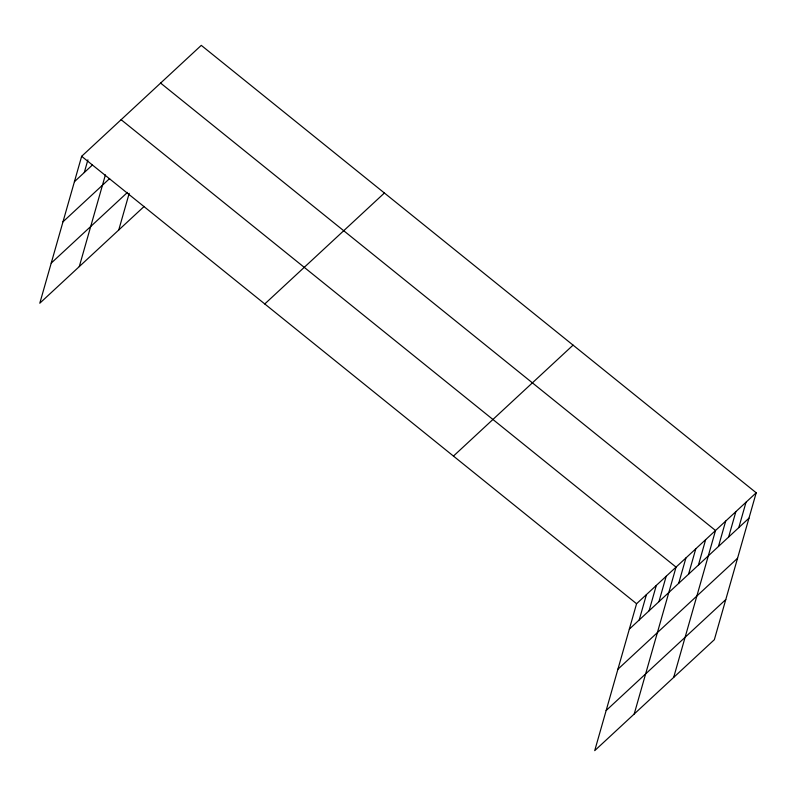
<?xml version="1.0" encoding="UTF-8"?>
<svg xmlns="http://www.w3.org/2000/svg" width="796" height="796" viewBox="0 0 796 796"><rect width="100%" height="100%" fill="white"/><g stroke="black" fill="none" stroke-linecap="round" stroke-linejoin="round"><path stroke-width="1.19" d="M756.2 492.784L636.571 603.726L594.721 750.638L714.35 639.695L756.2 492.784L201.279 45.362L81.65 156.305L39.8 303.216L144.175 206.413M84.286 172.543L87.898 159.847M79.282 266.6L105.41 174.871M118.753 229.994L129.201 193.329M639.208 619.965L646.442 594.572M649.078 610.811L656.312 585.428M658.949 601.657L666.182 576.274M634.203 714.022L676.053 567.12L121.121 119.698M678.69 583.349L685.923 557.966M688.56 574.205L695.784 548.812M698.43 565.051L705.654 539.658M673.675 677.416L715.524 530.504L160.603 83.082M718.46 546.464L725.693 521.082M728.629 537.031L735.862 511.649M738.797 527.609L746.031 502.216M74.416 181.697L92.356 165.051M62.993 221.795L109.649 178.533M51.223 263.108L127.489 192.383M264.769 303.953L384.398 193.01M453.451 456.078L573.07 345.136M629.337 629.119L748.966 518.176M617.915 669.217L737.544 558.275M606.144 710.529L725.773 599.587M81.65 156.305L636.571 603.726"/></g></svg>
